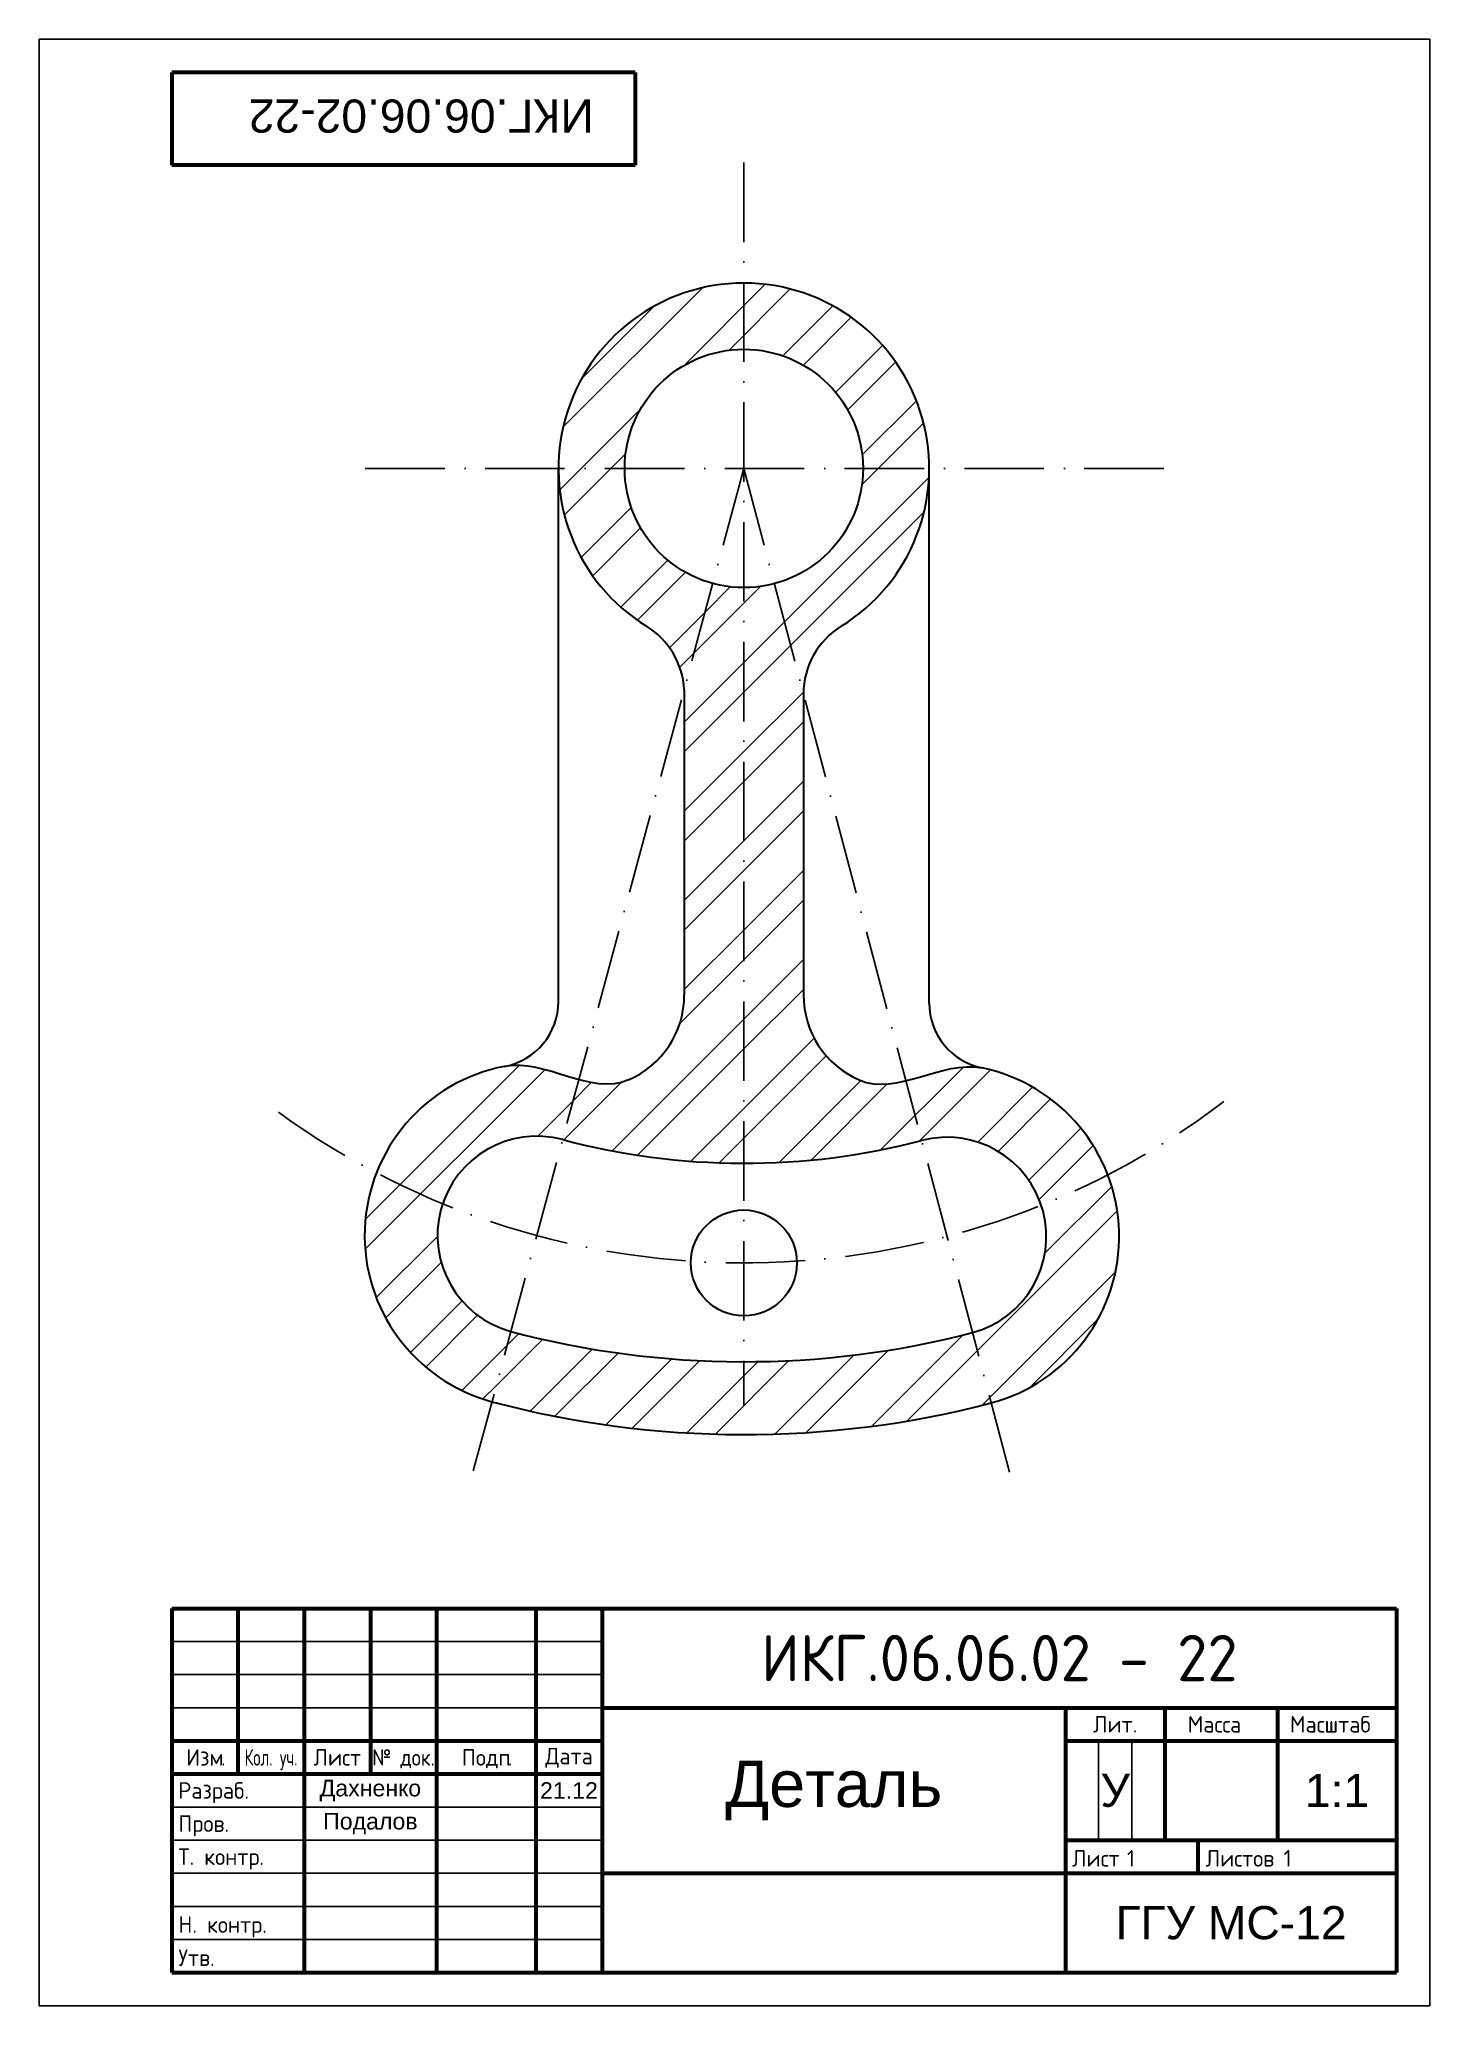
# Model space of a CAD drawing. Header units: millimetres. Extents: x 2821 to 3031, y 3155 to 3452.
import ezdxf
from ezdxf.enums import TextEntityAlignment as Align

# ---------------------------------------------------------------- set-up
doc = ezdxf.new("R2010")
doc.units = ezdxf.units.MM
doc.linetypes.add('ACAD_ISO10W100', pattern=[18, 12, -3, 0, -3])
doc.layers.add('контур', color=7, linetype='Continuous', lineweight=30)
doc.layers.add('оси', color=210, linetype='ACAD_ISO10W100')
doc.layers.add('штриховка', color=92, linetype='Continuous')
doc.styles.add('GOST-2.304_Type-B', font='GOST Common.ttf')
doc.styles.get("Standard").update_dxf_attribs({"font": 'arial.ttf'})
pattern_1 = [(45, (0, 0), (-6.735192090801866, 6.735192090801866), []), (45, (4.490130000000001, 0), (-6.735192090801866, 6.735192090801866), [])]

# ---------------------------------------------------------------- blocks, each defined once
blk = doc.blocks.new('ACAD_SPDS_TB_08')
at = {"linetype": 'Continuous', "lineweight": 60}
for p, q in [((0, 0), (0, -14)), ((70, 0), (0, 0)), ((70, 0), (70, -14)), ((70, -14), (0, -14))]:
    blk.add_line(p, q, dxfattribs=at)
at = {"style": 'GOST-2.304_Type-B', "flags": 8}
blk.add_attdef('ОБОЗНАЧЕНИЕ_ДОКУМЕНТА', text='', height=5, dxfattribs=at).set_placement((35, -7), align=Align.MIDDLE_CENTER)
at = {"style": 'GOST-2.304_Type-B', "flags": 1}
blk.add_attdef('ИДЕНТИФИКАТОР_НАДПИСИ', (-0.3965872765603535, -20.94629928306006), '', height=2.5, dxfattribs=at)
blk = doc.blocks.new('ACAD_SPDS_TB_06')
at = {"linetype": 'Continuous', "lineweight": 60}
for p, q in [((-185, 55), (0, 55)), ((-185, 55), (-185, 0)), ((-175, 55), (-175, 30)), ((-165, 55), (-165, 0)), ((-155, 55), (-155, 30)), ((-145, 55), (-145, 0)), ((-130, 55), (-130, 0)), ((-120, 55), (-120, 0)), ((0, 55), (0, 0)), ((-120, 40), (0, 40)), ((-185, 35), (-120, 35)), ((-185, 30), (-120, 30)), ((-120, 15), (0, 15)), ((-185, 0), (0, 0))]:
    blk.add_line(p, q, dxfattribs=at)
at = {"linetype": 'Continuous', "lineweight": 25}
for p, q in [((-185, 50), (-120, 50)), ((-185, 45), (-120, 45)), ((-185, 25), (-120, 25)), ((-185, 20), (-120, 20)), ((-185, 15), (-120, 15)), ((-185, 10), (-120, 10)), ((-185, 5), (-120, 5))]:
    blk.add_line(p, q, dxfattribs=at)
at = {"lineweight": 25}
blk.add_line((-120, 40), (-185, 40.00000000000001), dxfattribs=at)
at = {"lineweight": 60}
for p, q in [((-50, 40), (-50, 0)), ((-35, 40), (-35, 20)), ((-18, 40), (-18, 20)), ((-50, 35), (0, 35)), ((-50, 20), (0, 20)), ((-30, 20), (-30, 15))]:
    blk.add_line(p, q, dxfattribs=at)
for p, q in [((-45, 35), (-45, 20)), ((-40, 35), (-40, 20)), ((-130, 20), (-120, 20))]:
    blk.add_line(p, q)
at = {"style": 'GOST-2.304_Type-B'}
for s, p in [('Изм', (-180, 31.25)), ('Лист', (-160, 31.25)), ('Подп', (-137.5, 31.25)), ('Дата', (-125, 31.4375))]:
    blk.add_text(s, height=2.5, dxfattribs=at).set_placement(p, align=Align.CENTER)
at = {"style": 'GOST-2.304_Type-B', "width": 0.704469646430954}
blk.add_text('Кол. уч.', height=2.5, dxfattribs=at).set_placement((-174, 31.25), (-166, 31.25), align=Align.FIT)
at = {"style": 'GOST-2.304_Type-B', "width": 0.9}
blk.add_text('№ док.', height=2.5, dxfattribs=at).set_placement((-150, 31.25), align=Align.CENTER)
at = {"style": 'GOST-2.304_Type-B'}
for s, p in [('.', (-177.5625, 31.25)), ('.', (-134.25, 31.25)), ('Разраб.', (-184, 26.25)), ('Пров.', (-184, 21.25)), ('Т. контр.', (-184, 16.25)), ('Лист', (-49.0164388083308, 16)), ('Листов', (-28.83360677057294, 16)), ('Н. контр.', (-184, 6)), ('Утв.', (-184, 1))]:
    blk.add_text(s, height=2.5, dxfattribs=at).set_placement(p)
at = {"linetype": 'Continuous', "char_height": 2.5, "attachment_point": 5, "style": 'GOST-2.304_Type-B'}
for s, insert, width in [('Лит.', (-42.5, 37.5), 14), ('Масса', (-27.5, 37.5), 14), ('Масштаб', (-10, 37.5), 19)]:
    blk.add_mtext(s, dxfattribs=dict(at, insert=insert, width=width))
at = {"style": 'GOST-2.304_Type-B'}
for tag, p, flags in [('ИДЕНТИФИКАТОР_НАДПИСИ', (-185.3371936680514, 60.88424404767557), 1), ('ЛИСТ', (-40.72555677340142, 16), 8), ('ЛИСТОВ', (-17.07041980718031, 16), 8)]:
    blk.add_attdef(tag, p, '', height=2.5, dxfattribs=dict(at, flags=flags))
at = {"style": 'GOST-2.304_Type-B', "flags": 8}
for tag, p in [('ИЗМ_4', (-180, 51)), ('ИЗМ_4_КОЛ_УЧ', (-170, 51)), ('ИЗМ_4_ЛИСТ', (-160, 51)), ('ИЗМ_4_N_ДОК', (-150, 51)), ('ИЗМ_4_ДАТА', (-125, 51)), ('ИЗМ_3', (-180, 46)), ('ИЗМ_3_КОЛ_УЧ', (-170, 46)), ('ИЗМ_3_ЛИСТ', (-160, 46)), ('ИЗМ_3_N_ДОК', (-150, 46)), ('ИЗМ_3_ДАТА', (-125, 46)), ('ИЗМ_2', (-180, 41)), ('ИЗМ_2_КОЛ_УЧ', (-170, 41)), ('ИЗМ_2_ЛИСТ', (-160, 41)), ('ИЗМ_2_N_ДОК', (-150, 41)), ('ИЗМ_2_ДАТА', (-125, 41)), ('ИЗМ_1', (-180, 36)), ('ИЗМ_1_КОЛ_УЧ', (-170, 36)), ('ИЗМ_1_ЛИСТ', (-160, 36)), ('ИЗМ_1_N_ДОК', (-150, 36)), ('ИЗМ_1_ДАТА', (-125, 36)), ('РАЗРАБ_ФИО', (-155, 26)), ('РАЗРАБ_ДАТА', (-125, 26)), ('ПРОВ_ФИО', (-155, 21)), ('ПРОВ_ДАТА', (-125, 21)), ('ТКОНТР_ФИО', (-155, 16)), ('ТКОНТР_ДАТА', (-125, 16)), ('ДОЛЖНОСТЬ_1', (-175, 11)), ('ДОЛЖНОСТЬ_1_ФИО', (-155, 11)), ('ДОЛЖНОСТЬ_1_ДАТА', (-125, 11)), ('НКОНТР_ФИО', (-155, 6)), ('НКОНТР_ДАТА', (-125, 6)), ('УТВ_ФИО', (-155, 1)), ('УТВ_ДАТА', (-125, 1))]:
    blk.add_attdef(tag, text='', height=2.5, dxfattribs=at).set_placement(p, align=Align.CENTER)
at = {"style": 'GOST-2.304_Type-B'}
blk.add_attdef('ОБОЗНАЧЕНИЕ_ДОКУМЕНТА', text='', height=5, dxfattribs=at).set_placement((-60, 47.5), align=Align.MIDDLE_CENTER)
at = {"lineweight": 30, "flags": 104}
for tag, p in [('НАИМЕНОВАНИЕ_ДОКУМЕНТА', (-85, 27.5)), ('ОБОЗНАЧЕНИЕ_МАТЕРИАЛА', (-85, 7.5)), ('НАИМЕНОВАНИЕ_ПРЕДПРИЯТИЯ', (-25, 7.5))]:
    blk.add_attdef(tag, text='', height=3.5, dxfattribs=at).set_placement(p, align=Align.MIDDLE_CENTER)
at = {"style": 'GOST-2.304_Type-B', "flags": 8}
for tag, p in [('Л1', (-47.5, 27.5)), ('Л2', (-42.5, 27.5)), ('Л3', (-37.5, 27.5)), ('МАССА', (-26.5, 27.5)), ('МАСШТАБ', (-9, 27.5))]:
    blk.add_attdef(tag, text='', height=2.5, dxfattribs=at).set_placement(p, align=Align.MIDDLE_CENTER)

msp = doc.modelspace()

# ---------------------------------------------------------------- hatches: boundary and pattern name
at = {"layer": 'штриховка'}
h = msp.add_hatch(dxfattribs=at)
h.set_pattern_fill('ANSI32', color=256)
h.set_pattern_definition(pattern_1)
h.paths.add_polyline_path([(2927.282519750595, 3405.637588505359), (2927.282519750595, 3415.63758850536, 0.4142135623731046), (2899.282519750595, 3387.637588505359), (2909.282519750595, 3387.637588505359, -0.4142135623730951)])
h.paths.add_polyline_path([(2927.282519750595, 3415.63758850536), (2927.282519750595, 3405.637588505359, -0.4142135623730951), (2945.282519750595, 3387.637588505359), (2955.282519750596, 3387.637588505359, 0.4142135623731044)])
h.paths.add_polyline_path([(2955.282519750596, 3387.637588505359), (2945.282519750595, 3387.637588505359, -0.3403493249534315), (2931.885436781438, 3370.236061135407), (2936.282535016669, 3353.612640644434, -0.2597368211140438), (2941.982519750596, 3363.80672616259, 0.2601625430598598)])
h.paths.add_polyline_path([(2909.282519750595, 3387.637588505359), (2899.282519750595, 3387.637588505359, 0.2601625430598566), (2912.582519750596, 3363.80672616259, -0.2459284810703555), (2918.265344406634, 3354.235304136242), (2922.591233381422, 3370.259676311933, -0.3389323518709104)])
edge = h.paths.add_edge_path()
edge.add_line((2936.282519750595, 3353.612698358489), (2931.885436781438, 3370.236061135407))
edge.add_arc((2927.282519750595, 3387.637588505359), 18, 270, 284.8161112327133, ccw=False)
edge.add_line((2927.282519750595, 3369.637588505359), (2927.282519750595, 3282.697915407393))
edge.add_spline(control_points=[(2927.282519750596, 3282.697915407393), (2936.382853592246, 3282.697138237256), (2945.481735358202, 3283.840348060207), (2954.132869097175, 3286.128678847307)], knot_values=[27.37037195878774, 27.37037195878774, 27.37037195878774, 27.37037195878774, 54.21636150745326, 54.21636150745326, 54.21636150745326, 54.21636150745326], degree=3, periodic=0)
edge.add_line((2954.132869097175, 3286.128678847307), (2951.744722731639, 3295.157169707532))
edge.add_spline(control_points=[(2951.744722731638, 3295.157169707532), (2949.298516704509, 3294.561161113134), (2946.911399288742, 3294.30660704301), (2944.688248082774, 3295.275688574889)], knot_values=[0, 0, 0, 0, 7.275553772753155, 7.275553772753155, 7.275553772753155, 7.275553772753155], degree=3, periodic=0)
edge.add_arc((2950.282519750655, 3308.109399047999), 14.00000000006001, 180, 246.4473980066699, ccw=False)
edge.add_line((2936.282519750595, 3308.109399047999), (2936.282519750595, 3353.612698358489))
edge = h.paths.add_edge_path()
edge.add_spline(control_points=[(2902.358149173362, 3295.310348323713), (2898.631205604257, 3296.315880516682), (2894.781330615477, 3298.017578873137), (2891.15050795583, 3297.32719344864)], knot_values=[7.75079137356056, 7.75079137356056, 7.75079137356056, 7.75079137356056, 18.8384217327251, 18.8384217327251, 18.8384217327251, 18.8384217327251], degree=3, periodic=0)
edge.add_arc((2896.007277289438, 3271.784840549187), 26.00000000000098, 100.766025655079, 158.6734809904688)
edge.add_arc((2927.282519750595, 3387.637588505359), 119.9999999999994, 242.4542325475912, 247.72608603641)
edge.add_arc((2896.00727728944, 3271.784840549188), 14.99999999999988, 74.89272943335641, 161.3094077348812, ccw=False)
edge.add_line((2899.916682597084, 3286.26643404371), (2902.358149173362, 3295.310348323713))
edge = h.paths.add_edge_path()
edge.add_spline(control_points=[(2963.250884622526, 3297.08517147228), (2959.538271538641, 3297.85550441696), (2955.569278428856, 3296.089007843821), (2951.744722731638, 3295.157169707532)], knot_values=[7.275553772753156, 7.275553772753156, 7.275553772753156, 7.275553772753156, 18.65062207174035, 18.65062207174035, 18.65062207174035, 18.65062207174035], degree=3, periodic=0)
edge.add_line((2951.744722731639, 3295.157169707532), (2954.132869097175, 3286.128678847307))
edge.add_arc((2957.968633289544, 3271.627406039013), 15.00000000000018, 18.399432931186084, 104.81611123271239, ccw=False)
edge.add_arc((2927.282519750595, 3387.637588505359), 119.9999999999994, 291.9827546296572, 297.2546081184748)
edge.add_arc((2957.968633289544, 3271.627406039014), 25.99999999999932, 21.03535967559299, 78.27798608244719)
h.paths.add_polyline_path([(2982.235969487611, 3280.959950914338, -0.02300685827272774), (2972.201820324224, 3276.362000724499, -0.4326522445123557), (2961.804397481912, 3257.12613323072), (2964.617291222983, 3246.49186650464, 0.4463754616359014)])
h.paths.add_polyline_path([(2881.798333664468, 3276.591702421801, -0.02300685827273321), (2871.787679311998, 3281.240583450261, 0.4463754616359253), (2889.230974756188, 3246.683411825349), (2892.097871981794, 3257.303247054667, -0.4326522445123305)])
h = msp.add_hatch(dxfattribs=at)
h.set_pattern_fill('ANSI32', color=256)
h.set_pattern_definition(pattern_1)
edge = h.paths.add_edge_path()
edge.add_arc((2927.282519750595, 3387.637588505359), 18, 254.89272943335249, 270, ccw=False)
edge.add_line((2922.591233381422, 3370.259676311933), (2918.265344406634, 3354.235304136243))
edge.add_line((2918.265344406634, 3354.235304136243), (2918.28251586816, 3308.121164709392))
edge.add_arc((2904.282519750595, 3308.110738387874), 14.00000000000047, -66.44623857516308, 0.04267030528927762, ccw=False)
edge.add_spline(control_points=[(2909.877051118953, 3295.277141122552), (2907.508705048101, 3294.244711468529), (2904.963463485747, 3294.607432552296), (2902.358149173362, 3295.310348323713)], knot_values=[0, 0, 0, 0, 7.75079137356056, 7.75079137356056, 7.75079137356056, 7.75079137356056], degree=3, periodic=0)
edge.add_line((2902.358149173362, 3295.310348323713), (2899.916682597084, 3286.26643404371))
edge.add_spline(control_points=[(2899.916682597084, 3286.26643404371), (2908.724829274884, 3283.888614545757), (2918.004429190976, 3282.698707757985), (2927.282519750596, 3282.697915407393)], knot_values=[0, 0, 0, 0, 27.37037195878774, 27.37037195878774, 27.37037195878774, 27.37037195878774], degree=3, periodic=0)
edge.add_line((2927.282519750595, 3282.697915407393), (2927.282519750595, 3369.637588505359))
h = msp.add_hatch(dxfattribs=at)
h.set_pattern_fill('ANSI32', color=256)
h.set_pattern_definition(pattern_1)
edge = h.paths.add_edge_path()
edge.add_spline(control_points=[(2927.282519750595, 3252.715151665115), (2915.353546173941, 3252.716170401591), (2903.422631996109, 3254.246050557298), (2892.097871981794, 3257.303247054667)], knot_values=[0, 0, 0, 0, 35.19047823272761, 35.19047823272761, 35.19047823272761, 35.19047823272761], degree=3, periodic=0)
edge.add_line((2892.097871981794, 3257.303247054667), (2889.230974756188, 3246.683411825349))
edge.add_spline(control_points=[(2889.230974756188, 3246.683411825349), (2913.491363958946, 3240.134153668734), (2940.323934114342, 3240.065976133386), (2964.617291222982, 3246.49186650464)], knot_values=[0, 0, 0, 0, 75.38655981036356, 75.38655981036356, 75.38655981036356, 75.38655981036356], degree=3, periodic=0)
edge.add_line((2964.617291222983, 3246.49186650464), (2961.804397481912, 3257.12613323072))
edge.add_spline(control_points=[(2961.804397481912, 3257.12613323072), (2950.68151124609, 3254.183993647307), (2938.982948975575, 3252.714152446368), (2927.282519750595, 3252.715151665115)], knot_values=[35.19047823272761, 35.19047823272761, 35.19047823272761, 35.19047823272761, 69.70675050958292, 69.70675050958292, 69.70675050958292, 69.70675050958292], degree=3, periodic=0)

# ---------------------------------------------------------------- linework, layer by layer
msp.add_lwpolyline([(2820.867769400516, 3155.454851990466), (2820.867769400516, 3452.454851990466), (3030.867769400516, 3452.454851990466), (3030.867769400516, 3155.454851990466), (2820.867769400516, 3155.454851990466)])
msp.add_arc((2965.282519750596, 3306.876619715843), 9.999999999999991, 179.999999999999, 258.2779860824452)
at = {"layer": 'контур'}
for p, q in [((2899.282519750596, 3307.151175333044), (2899.282519750595, 3387.637588505359)), ((2955.282519750596, 3306.876619715843), (2955.282519750596, 3387.637588505359)), ((2918.265344406634, 3354.235304136242), (2918.28251586816, 3308.121164708167)), ((2936.282519750595, 3353.59349944426), (2936.282519750595, 3308.109399047999))]:
    msp.add_line(p, q, dxfattribs=at)
for centre, radius in [((2927.282519750595, 3387.637588505359), 18), ((2927.282519750595, 3267.637588505359), 8)]:
    msp.add_circle(centre, radius, dxfattribs=at)
for centre, radius, start, end in [((2927.282519750595, 3387.637588505359), 28.0000000000006, 301.6682432535405, 238.3317567464595), ((2906.282519750595, 3353.59349944426), 12.00000000000023, 3.065854513848791, 58.33175674645685), ((2948.282519750595, 3353.59349944426), 12, 121.6682432535435, 180.0000000000021), ((2889.282519750596, 3307.151175333045), 10.00000000000045, 280.7660256550811, 359.9999999999975), ((2904.282519750595, 3308.110738387874), 14.00000000000045, 293.5537614248365, 0.04267030027373662), ((2950.282519750655, 3308.109399047999), 14.00000000006017, 180, 246.4473980066699), ((2965.282519750596, 3306.876619715843), 10.00000000000008, 179.9999999999952, 258.2779860824483), ((2896.007277289438, 3271.784840549187), 26.00000000000103, 100.766025655079, 254.8927294333546), ((2957.968633289544, 3271.627406039014), 25.99999999999921, 284.816111232711, 78.27798608244719), ((2896.00727728944, 3271.784840549188), 14.99999999999987, 74.89272943335637, 254.8927294333497), ((2957.968633289544, 3271.627406039013), 15.00000000000018, 284.8161112327124, 104.8161112327124)]:
    msp.add_arc(centre, radius, start, end, dxfattribs=at)
for points in [[(2909.877051118953, 3295.277141122552), (2904.12074831819, 3292.767804424598), (2897.319451750266, 3298.500191768705), (2891.15050795583, 3297.32719344864)], [(2944.688248082774, 3295.275688574889), (2950.387216744943, 3292.791482702416), (2957.163664598336, 3298.348213437657), (2963.250884622526, 3297.08517147228)], [(2899.916682597084, 3286.26643404371), (2917.36422277715, 3281.556351122857), (2936.661619121784, 3281.507319333733), (2954.132869097175, 3286.128678847307)], [(2892.097871981794, 3257.303247054667), (2914.530423641878, 3251.247426156425), (2939.341361799266, 3251.184385284697), (2961.804397481912, 3257.12613323072)], [(2889.230974756188, 3246.683411825349), (2913.491363958946, 3240.134153668734), (2940.323934114342, 3240.065976133386), (2964.617291222982, 3246.49186650464)]]:
    msp.add_open_spline(points, degree=3, dxfattribs=at)
at = {"layer": 'оси'}
for p, q in [((2927.282519750595, 3433.831712411493), (2927.282519750595, 3246.041459334259)), ((2990.697161348246, 3387.637588505359), (2867.454092956665, 3387.637588505359)), ((2927.282519750595, 3387.637588505359), (2886.02072860441, 3234.791710625554)), ((2927.282519750595, 3387.637588505359), (2967.574541871611, 3235.311852231715))]:
    msp.add_line(p, q, dxfattribs=at)
msp.add_arc((2927.282519750596, 3387.637588505359), 120.0000000000007, 234.1309148098954, 307.1717400813955, dxfattribs=at)

# ---------------------------------------------------------------- block references
msp.add_blockref('ACAD_SPDS_TB_08', (2840.867769400516, 3447.454851990466))
ref = msp.add_blockref('ACAD_SPDS_TB_06', (3025.867769400516, 3160.454851990466))
ref.add_attrib('ЛИСТ', '1', (2985.142212627115, 3176.454851990466), dxfattribs={"height": 2.5, "style": 'GOST-2.304_Type-B'})
ref.add_attrib('ЛИСТОВ', '1', (3008.797349593336, 3176.454851990466), dxfattribs={"height": 2.5, "style": 'GOST-2.304_Type-B'})

# ---------------------------------------------------------------- texts
at = {"insert": (2878.548898068706, 3440.90292829199), "char_height": 5, "attachment_point": 5, "rotation": 180}
msp.add_mtext_dynamic_manual_height_columns('ИКГ.06.06.02-22', width=70, gutter_width=12.5, heights=[0], dxfattribs=at)
at = {"insert": (2965.867769400516, 3207.954851990466), "char_height": 7, "attachment_point": 5, "style": 'GOST-2.304_Type-B'}
msp.add_mtext_dynamic_manual_height_columns('ИКГ.06.06.02 - 22', width=120, gutter_width=12.5, heights=[0], dxfattribs=at)
at = {"attachment_point": 5}
for s, width, insert, char_height in [('Деталь', 70, (2940.867769400516, 3187.954851990466), 7), ('У', 5, (2983.367769400516, 3187.954851990466), 5), ('1:1', 18, (3016.867769400516, 3187.954851990466), 5), ('Дахненко', 20, (2870.867769400516, 3187.954851990466), 2.5), ('21.12', 10, (2900.867769400516, 3187.954851990466), 2.5), ('Подалов', 20, (2870.867769400516, 3182.954851990466), 2.5), ('ГГУ МС-12', 50, (3000.867769400516, 3167.954851990466), 5)]:
    msp.add_mtext_dynamic_manual_height_columns(s, width=width, gutter_width=12.5, heights=[0], dxfattribs=dict(at, insert=insert, char_height=char_height))

doc.saveas('drawing.dxf')
